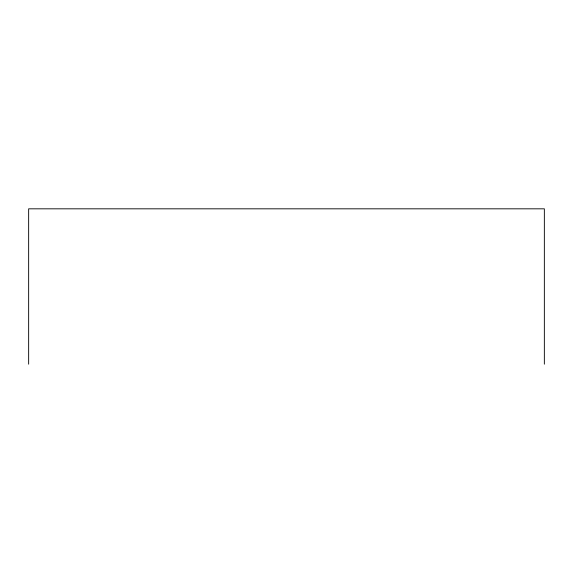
<?xml version="1.0" encoding="UTF-8"?>
<svg xmlns="http://www.w3.org/2000/svg" width="573" height="573" viewBox="0 0 573 573"><rect width="100%" height="100%" fill="white"/><g stroke="black" fill="none" stroke-linecap="round" stroke-linejoin="round"><path stroke-width="0.86" d="M544.35 364.177L544.35 208.823L28.65 208.823L28.65 364.177"/></g></svg>
